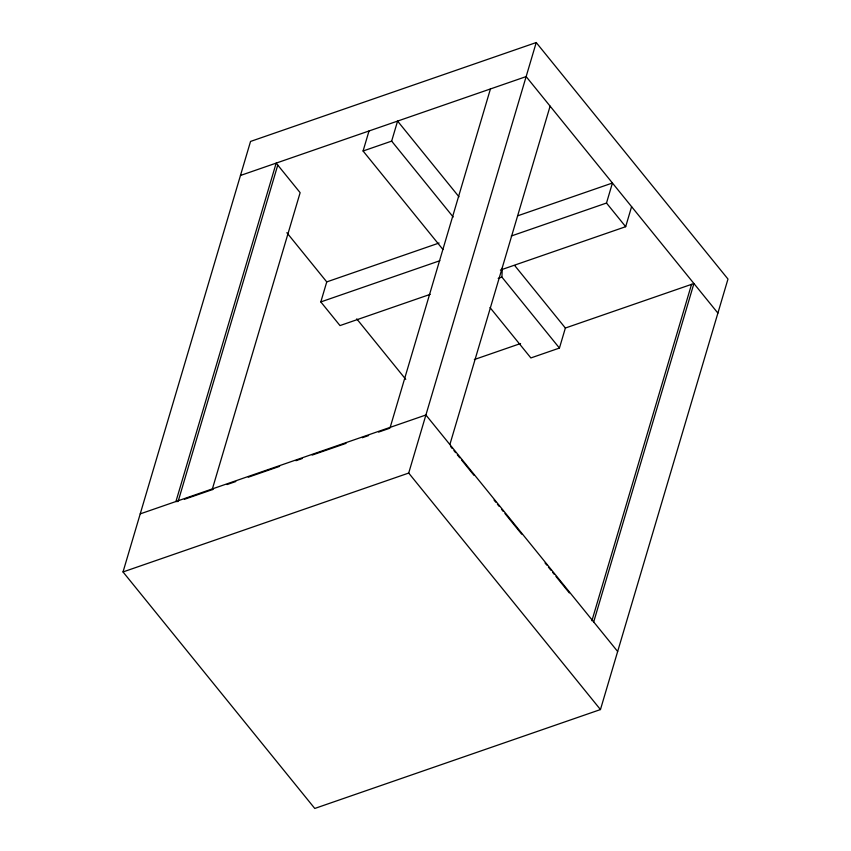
<?xml version="1.0" encoding="UTF-8"?>
<svg xmlns="http://www.w3.org/2000/svg" width="851" height="851" viewBox="0 0 851 851"><rect width="100%" height="100%" fill="white"/><g stroke="black" fill="none" stroke-linecap="round" stroke-linejoin="round"><path stroke-width="1.28" d="M490.016 307.562L530.875 357.941L559.437 348.059L501.909 277.107L502.313 268.022M123.023 571.946L250.545 141.436L536.226 42.55L727.977 279.054L600.455 709.564L314.774 808.45L123.023 571.946L408.703 473.06L536.226 42.55M178.497 500.207L277.766 165.083M212.197 489.57L300.137 192.677L276.171 163.115L175.934 501.516L178.125 501.484M442.914 249.46L363.079 150.999L369.015 130.98M430.212 294.35L339.996 325.582L320.816 301.924L326.752 281.904L439.084 243.024M363.079 150.999L391.651 141.117L397.587 121.087L458.987 196.815M390.194 427.351L490.431 88.951M449.871 444.552L550.108 106.152M559.437 348.059L565.372 328.029L693.927 283.532L593.69 621.932M511.27 236.004L606.497 203.038L612.433 183.018L517.578 215.856M500.377 270.065L625.676 226.696L631.602 206.665M591.902 620.751L691.544 284.362M240.461 175.476L526.141 76.59L717.893 313.094M320.816 301.924L439.85 260.725M498.186 278.394L501.909 277.107M474.337 359.537L520.567 343.538M140.224 513.876L425.904 414.99L617.656 651.494M184.39 499.314L213.207 489.336M226.983 484.57L235.759 481.528M248.29 477.198L279.617 466.348M295.903 460.71L302.169 458.551M312.189 455.072L346.017 443.371M362.313 437.733L368.579 435.563M378.599 432.085L389.875 428.191M606.497 203.038L625.676 226.696M514.685 265.512L565.372 328.029M391.651 141.117L453.189 217.016M286.861 232.706L326.752 281.904M356.729 318.88L405.757 379.344M450.594 446.467L452.264 448.53M453.934 450.594L455.604 452.658M457.285 454.721L459.785 457.817M461.465 459.87L474.007 475.347M494.069 500.09L495.739 502.154M497.42 504.217L499.09 506.281M501.601 509.377L503.271 511.44M504.941 513.504L521.663 534.13M545.076 563L546.746 565.064M548.416 567.128L550.927 570.223M552.597 572.287L554.278 574.351M555.948 576.414L569.33 592.913M408.703 473.06L600.455 709.564"/></g></svg>
